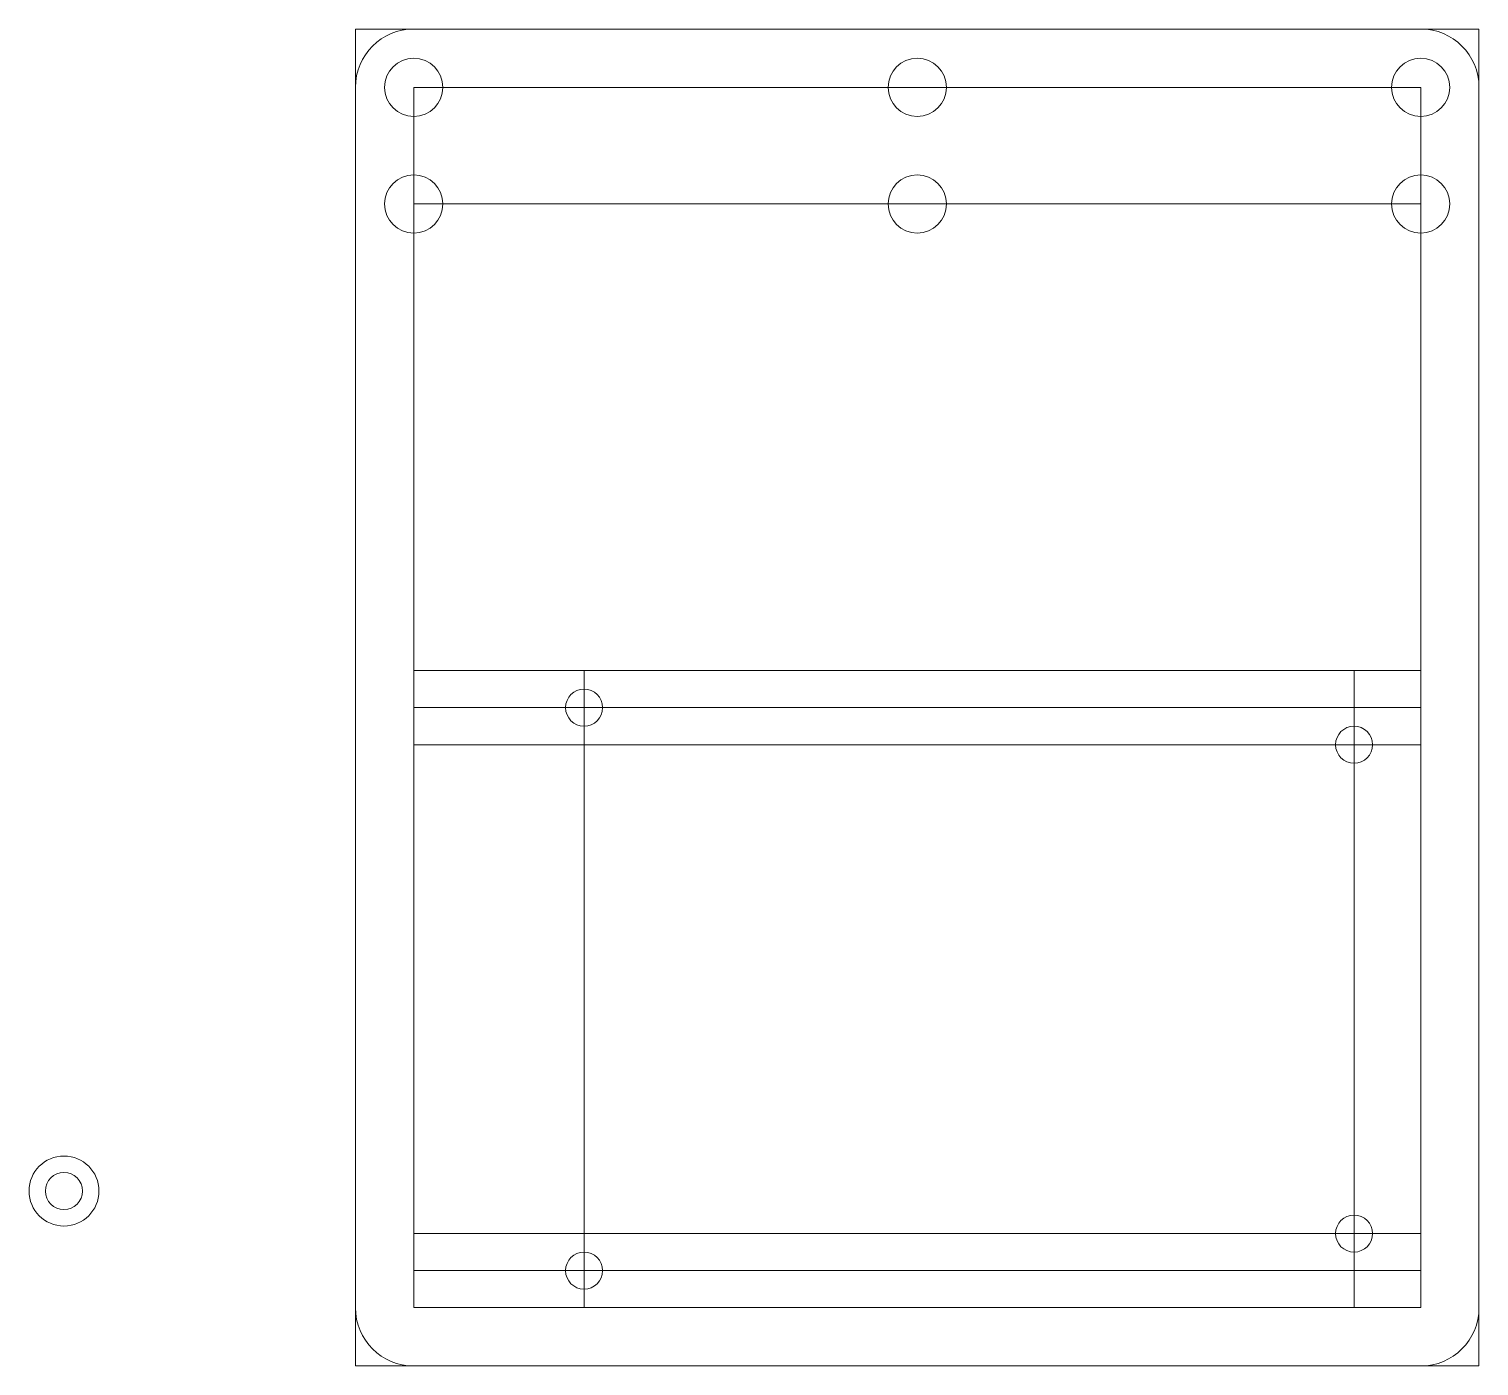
# Model space of a CAD drawing. Header units: millimetres. Extents: x -33 to 91, y -5 to 110.
import ezdxf

# ---------------------------------------------------------------- set-up
doc = ezdxf.new("R2010")
doc.units = ezdxf.units.MM
for name, color, linetype, lineweight, true_color in [('holes', 178, 'Continuous', 0, 0x000000), ('outline', 178, 'Continuous', 0, 0x000000), ('skeleton', 1, 'Continuous', 0, 0xff0000)]:
    doc.layers.add(name, color=color, linetype=linetype, lineweight=lineweight, true_color=true_color)

msp = doc.modelspace()

# ---------------------------------------------------------------- linework, layer by layer
at = {"layer": 'holes'}
for centre, radius in [((0, 104.61), 2.5), ((43.18, 104.61), 2.5), ((86.36, 104.61), 2.5), ((0, 94.61), 2.5), ((43.18, 94.61), 2.5), ((86.36, 94.61), 2.5), ((14.605, 51.435), 1.587), ((80.645, 48.26), 1.587), ((-30, 10), 3), ((-30, 10), 1.587), ((80.645, 6.35), 1.587), ((14.605, 3.175), 1.587)]:
    msp.add_circle(centre, radius, dxfattribs=at)
at = {"layer": 'outline'}
for p, q in [((0, 109.61), (86.36, 109.61)), ((-5, 0), (-5, 104.61)), ((91.36, 104.61), (91.36, 0)), ((86.36, -5), (0, -5))]:
    msp.add_line(p, q, dxfattribs=at)
for centre, start, end in [((0, 104.61), 90, 180), ((86.36, 104.61), 0, 90), ((0, 0), 180, 270), ((86.36, 0), 270, 0)]:
    msp.add_arc(centre, 5, start, end, dxfattribs=at)
at = {"layer": 'skeleton'}
for p, q in [((-5, 109.61), (91.36, 109.61)), ((-5, 109.61), (-5, -5)), ((91.36, 109.61), (91.36, -5)), ((0, 104.61), (86.36, 104.61)), ((0, 104.61), (0, 0)), ((86.36, 104.61), (86.36, 0)), ((0, 94.61), (86.36, 94.61)), ((0, 54.61), (86.36, 54.61)), ((0, 54.61), (0, 0)), ((14.605, 54.61), (14.605, 0)), ((80.645, 54.61), (80.645, 0)), ((86.36, 0), (86.36, 54.61)), ((0, 51.435), (86.36, 51.435)), ((0, 48.26), (86.36, 48.26)), ((0, 6.35), (86.36, 6.35)), ((0, 3.175), (86.36, 3.175)), ((0, 0), (86.36, 0)), ((-5, -5), (91.36, -5))]:
    msp.add_line(p, q, dxfattribs=at)

doc.saveas('drawing.dxf')
